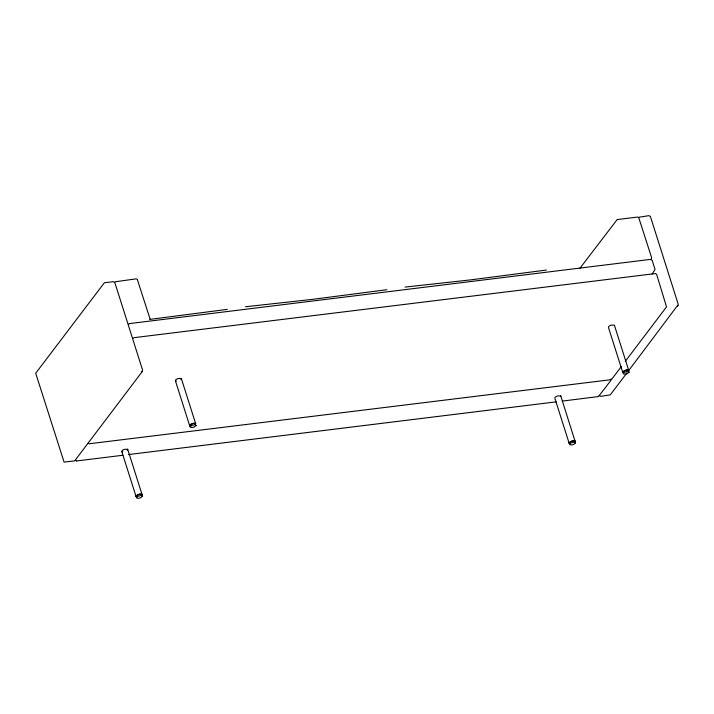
<?xml version="1.0" encoding="UTF-8"?>
<svg xmlns="http://www.w3.org/2000/svg" width="714" height="714" viewBox="0 0 714 714"><rect width="100%" height="100%" fill="white"/><g stroke="black" fill="none" stroke-linecap="round" stroke-linejoin="round"><path stroke-width="1.07" d="M141.907 495.132L141.943 494.32A3.186 1.16 -17.6 0 0 139.998 494.088C138.918 494.133 134.723 495.596 136.642 496.89M574.957 441.761L574.984 440.957A3.186 1.16 -17.6 0 0 573.039 440.725M628.57 370.985L628.606 370.182A3.186 1.16 -17.6 0 0 626.66 369.941L623.724 370.977L622.84 372.547M651.346 259.066L651.596 257.558L638.673 217.44L637.522 217.065L617.182 219.564L579.822 268.419M141.756 495.32L142.006 494.383L127.699 449.24L124.281 449.338L122.246 450.4L121.799 451.596L136.097 496.614M195.377 424.544L195.627 423.607L181.32 378.465L177.902 378.563L175.867 379.625L175.421 380.821L189.71 425.839M628.418 371.173L628.668 370.245L614.361 325.102L610.943 325.191L608.908 326.253L608.462 327.449L622.751 372.467A3.186 1.16 -17.6 0 1 622.662 372.048L626.142 370.031L628.668 370.245M652.043 274.087L655.068 269.553L652.177 260.342L650.356 259.405L129.787 323.549L128.386 324.245M621.26 366.666L611.836 379.098L610.559 379.741L89.036 443.787M625.303 361.338L666.528 306.877L656.648 274.426L655.586 273.542L134.259 337.642L132.849 338.329M627.035 372.753L610.291 394.851L600.688 396.368L599.144 395.404M628.374 370.985L678.3 304.503L650.418 216.52L648.919 215.655L639.289 217.19M180.856 379.652L181.32 378.465M127.235 450.427L127.699 449.24M195.145 424.75L195.565 423.545A3.186 1.16 -17.6 0 0 193.619 423.313C192.539 423.357 188.335 424.821 190.254 426.115M115.079 281.789L136.106 278.853L137.249 279.236L150.181 319.354M141.827 371.905L142.577 370.057L114.811 282.521L113.312 281.664L104.369 282.762L35.7 373.243L64.09 462.11L74.684 460.86L142.148 371.691M88.474 443.323L87.813 443.456M573.039 440.725L570.111 441.752L569.219 443.323M76.496 460.976L122.915 455.255M128.44 454.568L556.161 401.857M562.793 401.045L598.484 396.547L610.782 380.571L611.023 379.072M149.753 319.399L227.329 309.367M546.415 270.044L470.99 279.834L405.043 287.099M386.872 289.706L311.447 299.487L245.5 306.761M76.478 460.887L75.871 460.7M175.421 380.821L176.394 381.089M121.799 451.596L122.781 451.864M575.118 441.43L560.74 395.877L557.331 395.975L555.287 397.029L554.84 398.225L569.138 443.242M575.047 441.02L572.53 440.806L569.049 442.832A3.186 1.16 -17.6 0 0 569.62 443.51M195.627 423.607L193.101 423.393L189.621 425.419A3.186 1.16 -17.6 0 0 190.201 426.106M142.006 494.383L139.48 494.168L136.008 496.194A3.186 1.16 -17.6 0 0 136.579 496.882M560.74 395.877L560.758 396.529M142.532 496.194L141.024 497.533A3.186 1.16 -17.6 0 1 138.293 498.336L136.472 497.89L137.74 496.382L141.176 495.436L142.532 496.194M196.154 425.419L194.645 426.749A3.186 1.16 -17.6 0 1 191.914 427.561L190.094 427.115L191.361 425.606L194.797 424.66L196.154 425.419M575.573 442.832L574.065 444.162A3.186 1.16 -17.6 0 1 571.334 444.974L569.522 444.527L570.781 443.019L574.226 442.073L575.573 442.832M629.195 372.056L627.686 373.386A3.186 1.16 -17.6 0 1 624.955 374.198L623.135 373.752L624.402 372.244L627.838 371.298L629.195 372.056M677.943 305.556L677.425 305.904L677.943 305.556"/></g></svg>
